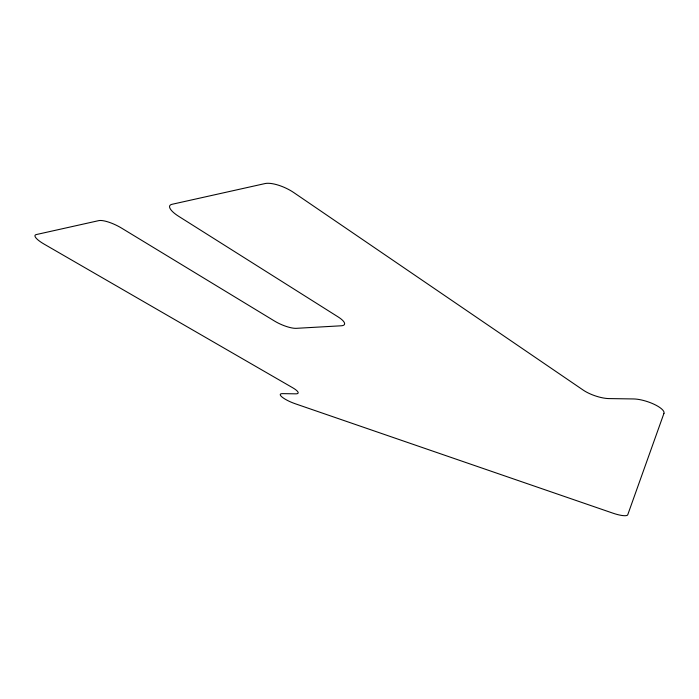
<?xml version="1.0" encoding="UTF-8"?>
<svg xmlns="http://www.w3.org/2000/svg" width="699" height="699" viewBox="0 0 699 699"><rect width="100%" height="100%" fill="white"/><g stroke="black" fill="none" stroke-linecap="round" stroke-linejoin="round"><path stroke-width="1.05" d="M663.954 413.336L627.746 514.77A14.618 3.338 19.1 0 1 612.927 513.171L295.223 403.742A13.814 3.084 22.4 0 1 282.247 397.198A13.814 3.084 22.4 0 1 282.536 393.633L295.782 393.834A14.19 3.25 22.6 0 0 292.628 387.718L44.02 244.056A16.968 4.168 25.6 0 1 36.278 234.567L98.769 220.631A18.401 5.042 25.5 0 1 121.539 228.092L274.62 321.103A16.959 4.613 23.1 0 0 296.297 328.329L341.234 325.786A17.746 5.094 22.7 0 0 338.098 316.9L178.682 216.323A20.079 6.186 25.2 0 1 171.989 204.309L265.043 183.566A22.202 7.794 24.5 0 1 293.816 192.609L583.333 390.182A19.196 5.854 19 0 0 608.846 398.579L633.591 398.946A19.389 5.88 18.3 0 1 654.22 404.337A19.389 5.88 18.3 0 1 663.954 413.336"/></g></svg>
